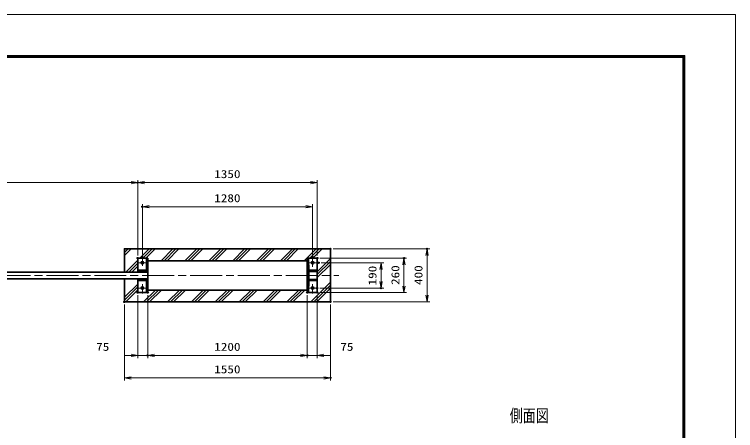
# Model space of a CAD drawing. Units: millimetres at full size, sheet at 1:20. Extents: x -5940 to 5940, y -4200 to 4200.
# Drawn here: x 517 to 5940, y 1067 to 4200 of the extents above; entities that cross this region are included whole.
import ezdxf
from ezdxf.enums import TextEntityAlignment as Align

# ---------------------------------------------------------------- set-up
doc = ezdxf.new("R2010")
doc.units = ezdxf.units.MM
doc.header["$LTSCALE"] = 20
doc.header["$PDMODE"] = 32
doc.header["$PDSIZE"] = 10
doc.linetypes.add('USER1', pattern=[18, 12, -1.5, 3, -1.5])
for name, color, linetype, lineweight in [('0-0_D-TTL', 7, 'Continuous', 18), ('0-1_軸線', 200, 'USER1', 15), ('0-2_寸法線', 4, 'Continuous', 18), ('0-3_0', 7, 'Continuous', 18), ('0-5_外形線', 7, 'Continuous', 35), ('0-C_ハッチング', 253, 'Continuous', 13)]:
    doc.layers.add(name, color=color, linetype=linetype, lineweight=lineweight)
doc.layers.add('0-4_Defpoints', color=7, linetype='Continuous')
doc.layers.add('0-F_文字', color=254, linetype='Continuous')
doc.styles.add('ＭＳ ゴシック', font='')
doc.styles.get('ＭＳ ゴシック').set_extended_font_data('MS Gothic')

# ---------------------------------------------------------------- blocks, each defined once
blk = doc.blocks.new('_Open')
at = {"layer": '0-3_0'}
blk.add_line((-20, 3.333), (0, 0), dxfattribs=at)
blk.add_lwpolyline([(-20, -3.333), (0, 0), (-20, 0)], dxfattribs=at)

msp = doc.modelspace()

# ---------------------------------------------------------------- linework, layer by layer
at = {"layer": '0-0_D-TTL'}
for points in [[(-5939.8, -4200.12), (5940.2, -4200.12), (5940.2, 4199.88), (-5939.8, 4199.88)], [(-5557.95, 3889.6), (5558.34, 3889.6), (5558.34, -3888.97), (-5557.95, -3888.97)], [(-5554.41, 3886.06), (5554.8, 3886.06), (5554.8, -3885.44), (-5554.41, -3885.44)], [(-5550.87, 3882.53), (5551.27, 3882.53), (5551.27, -3881.9), (-5550.87, -3881.9)], [(-5547.34, 3878.99), (5547.73, 3878.99), (5547.73, -3878.37), (-5547.34, -3878.37)], [(-5543.8, 3875.45), (5544.2, 3875.45), (5544.2, -3874.83), (-5543.8, -3874.83)]]:
    msp.add_lwpolyline(points, close=True, dxfattribs=at)
at = {"layer": '0-1_軸線'}
for p, q in [((1479.04, 2372.92), (1479.04, 2306.17)), ((2759.04, 2372.92), (2759.04, 2298.31)), ((1445.56, 2329.99), (1512.31, 2329.99)), ((2729.63, 2329.99), (2804.24, 2329.99)), ((-2841.99, 2234.99), (2955.58, 2234.99)), ((1441.63, 2139.99), (1516.24, 2139.99)), ((1479.04, 2168.73), (1479.04, 2098.04)), ((2717.85, 2139.99), (2792.46, 2139.99)), ((2759.04, 2168.73), (2759.04, 2098.04))]:
    msp.add_line(p, q, dxfattribs=at)
at = {"layer": '0-2_寸法線'}
for p, q in [((-2490.96, 2933.1), (1444.04, 2933.1)), ((1444.04, 2384.99), (1444.04, 2953.1)), ((1444.04, 2384.99), (1444.04, 2953.1)), ((2794.04, 2933.1), (1444.04, 2933.1)), ((2794.04, 2384.99), (2794.04, 2953.1)), ((1479.04, 2392.92), (1479.04, 2771.64)), ((2759.04, 2392.92), (2759.04, 2771.64)), ((2759.04, 2751.64), (1479.04, 2751.64)), ((2914.04, 2434.99), (3640.12, 2434.99)), ((3620.12, 2034.99), (3620.12, 2434.99)), ((2814.04, 2364.99), (3466.31, 2364.99)), ((3446.31, 2104.99), (3446.31, 2364.99)), ((2824.24, 2329.99), (3294.01, 2329.99)), ((3274.01, 2329.99), (3274.01, 2139.99)), ((2812.46, 2139.99), (3294.01, 2139.99)), ((1444.04, 2084.99), (1444.04, 1612.57)), ((1519.04, 2084.99), (1519.04, 1612.57)), ((1519.04, 2084.99), (1519.04, 1612.57)), ((2719.04, 2084.99), (2719.04, 1612.57)), ((2719.04, 2084.99), (2719.04, 1612.57)), ((2794.04, 2084.99), (2794.04, 1612.57)), ((2814.04, 2104.99), (3466.31, 2104.99)), ((1344.04, 2014.99), (1344.04, 1443.13)), ((2894.04, 2014.99), (2894.04, 1443.13)), ((2914.04, 2034.99), (3640.12, 2034.99)), ((1394.04, 1632.57), (1344.04, 1632.57)), ((1444.04, 1632.57), (1519.04, 1632.57)), ((1519.04, 1632.57), (2719.04, 1632.57)), ((1569.04, 1632.57), (1619.04, 1632.57)), ((2669.04, 1632.57), (2619.04, 1632.57)), ((2794.04, 1632.57), (2719.04, 1632.57)), ((2844.04, 1632.57), (2894.04, 1632.57)), ((1344.04, 1463.13), (2894.04, 1463.13))]:
    msp.add_line(p, q, dxfattribs=at)
at = {"layer": '0-4_Defpoints'}
for p in [(1444.04, 2933.1), (1479.04, 2751.64), (2894.04, 2434.99), (3620.12, 2434.99), (1444.04, 2364.99), (1479.04, 2372.92), (2759.04, 2372.92), (2794.04, 2364.99), (2794.04, 2364.99), (2804.24, 2329.99), (3446.31, 2364.99), (2792.46, 2139.99), (3274.01, 2139.99), (1444.04, 2104.99), (1519.04, 2104.99), (2719.04, 2104.99), (2794.04, 2104.99), (2794.04, 2104.99), (1344.04, 2034.99), (2894.04, 2034.99), (2894.04, 2034.99), (1519.04, 1632.57), (2719.04, 1632.57), (2719.04, 1632.57), (2894.04, 1463.13)]:
    msp.add_point(p, dxfattribs=at)
at = {"layer": '0-5_外形線'}
for p, q in [((1510.04, 2259.99), (1510.04, 2364.99)), ((1519.04, 2334.99), (1519.04, 2364.99)), ((2719.04, 2334.99), (2719.04, 2364.99)), ((2728.04, 2314.99), (2728.04, 2364.99)), ((1519.04, 2259.99), (-2480.96, 2259.99)), ((1444.04, 2273.99), (1510.04, 2273.99)), ((1444.04, 2264.99), (1510.04, 2264.99)), ((2731.04, 2273.99), (2794.04, 2273.99)), ((2731.04, 2264.99), (2794.04, 2264.99)), ((1519.04, 2209.99), (-2480.96, 2209.99)), ((1444.04, 2204.99), (1510.04, 2204.99)), ((1444.04, 2195.99), (1510.04, 2195.99)), ((1510.04, 2104.99), (1510.04, 2209.99)), ((2731.04, 2204.99), (2794.04, 2204.99)), ((2731.04, 2195.99), (2794.04, 2195.99)), ((1519.04, 2104.99), (1519.04, 2134.99)), ((2719.04, 2104.99), (2719.04, 2134.99)), ((2728.04, 2104.99), (2728.04, 2154.99))]:
    msp.add_line(p, q, dxfattribs=at)
for points in [[(2894.04, 2434.99), (1344.04, 2434.99), (1344.04, 2259.99)], [(1344.04, 2209.99), (1344.04, 2034.99), (2894.04, 2034.99), (2894.04, 2434.99)], [(1519.04, 2364.99), (1444.04, 2364.99), (1444.04, 2259.99)], [(2719.04, 2104.99), (2794.04, 2104.99), (2794.04, 2364.99), (2719.04, 2364.99)], [(1444.04, 2209.99), (1444.04, 2104.99), (1519.04, 2104.99)]]:
    msp.add_lwpolyline(points, dxfattribs=at)
for points in [[(2719.04, 2345.49), (1519.04, 2345.49), (1519.04, 2124.49), (2719.04, 2124.49)], [(2725.04, 2314.99), (2719.04, 2314.99), (2719.04, 2269.99), (2725.04, 2269.99)], [(2731.04, 2314.99), (2725.04, 2314.99), (2725.04, 2154.99), (2731.04, 2154.99)], [(2725.04, 2199.99), (2719.04, 2199.99), (2719.04, 2154.99), (2725.04, 2154.99)]]:
    msp.add_lwpolyline(points, close=True, dxfattribs=at)
for centre in [(1479.04, 2329.99), (2759.04, 2329.99), (1479.04, 2139.99), (2759.04, 2139.99)]:
    msp.add_circle(centre, 9.5, dxfattribs=at)
at = {"layer": '0-C_ハッチング'}
for p, q in [((1344.04, 2384.44), (1394.59, 2434.99)), ((1344.04, 2406.89), (1372.14, 2434.99)), ((1344.04, 2429.35), (1349.69, 2434.99)), ((1459.29, 2364.99), (1529.29, 2434.99)), ((1481.74, 2364.99), (1551.74, 2434.99)), ((1504.19, 2364.99), (1574.19, 2434.99)), ((1619.4, 2345.49), (1708.9, 2434.99)), ((1641.85, 2345.49), (1731.35, 2434.99)), ((1664.3, 2345.49), (1753.8, 2434.99)), ((1799, 2345.49), (1888.5, 2434.99)), ((1821.45, 2345.49), (1910.95, 2434.99)), ((1843.9, 2345.49), (1933.4, 2434.99)), ((1978.61, 2345.49), (2068.11, 2434.99)), ((2001.06, 2345.49), (2090.56, 2434.99)), ((2023.51, 2345.49), (2113.01, 2434.99)), ((2158.21, 2345.49), (2247.71, 2434.99)), ((2180.66, 2345.49), (2270.16, 2434.99)), ((2203.11, 2345.49), (2292.61, 2434.99)), ((2337.82, 2345.49), (2427.32, 2434.99)), ((2360.27, 2345.49), (2449.77, 2434.99)), ((2382.72, 2345.49), (2472.22, 2434.99)), ((2517.42, 2345.49), (2606.92, 2434.99)), ((2539.87, 2345.49), (2629.37, 2434.99)), ((2562.32, 2345.49), (2651.82, 2434.99)), ((2697.03, 2345.49), (2786.53, 2434.99)), ((2738.98, 2364.99), (2808.98, 2434.99)), ((2761.43, 2364.99), (2831.43, 2434.99)), ((1354.29, 2259.99), (1444.04, 2349.74)), ((2794.04, 2262.9), (2894.04, 2362.9)), ((2794.04, 2240.45), (2894.04, 2340.45)), ((1376.74, 2259.99), (1444.04, 2327.29)), ((1399.19, 2259.99), (1444.04, 2304.84)), ((2794.04, 2218), (2894.04, 2318)), ((1344.04, 2204.84), (1349.19, 2209.99)), ((1344.04, 2070.14), (1444.04, 2170.14)), ((2745.74, 2034.99), (2894.04, 2183.29)), ((1344.04, 2047.68), (1444.04, 2147.68)), ((1353.8, 2034.99), (1444.04, 2125.23)), ((1488.5, 2034.99), (1578, 2124.49)), ((1510.95, 2034.99), (1600.45, 2124.49)), ((1533.4, 2034.99), (1622.9, 2124.49)), ((1668.11, 2034.99), (1757.61, 2124.49)), ((1690.56, 2034.99), (1780.06, 2124.49)), ((1713.01, 2034.99), (1802.51, 2124.49)), ((1847.71, 2034.99), (1937.21, 2124.49)), ((1870.16, 2034.99), (1959.66, 2124.49)), ((1892.61, 2034.99), (1982.11, 2124.49)), ((2027.32, 2034.99), (2116.82, 2124.49)), ((2049.77, 2034.99), (2139.27, 2124.49)), ((2072.22, 2034.99), (2161.72, 2124.49)), ((2206.92, 2034.99), (2296.42, 2124.49)), ((2229.37, 2034.99), (2318.87, 2124.49)), ((2251.82, 2034.99), (2341.32, 2124.49)), ((2386.53, 2034.99), (2476.03, 2124.49)), ((2408.98, 2034.99), (2498.48, 2124.49)), ((2431.43, 2034.99), (2520.93, 2124.49)), ((2566.13, 2034.99), (2655.63, 2124.49)), ((2588.58, 2034.99), (2678.08, 2124.49)), ((2611.03, 2034.99), (2700.53, 2124.49)), ((2768.19, 2034.99), (2894.04, 2160.84)), ((2790.64, 2034.99), (2894.04, 2138.39))]:
    msp.add_line(p, q, dxfattribs=at)

# ---------------------------------------------------------------- block references
at = {"layer": '0-2_寸法線', "xscale": 2.5, "yscale": 2.5}
for p in [(1444.04, 2933.1), (2794.04, 2933.1), (2759.04, 2751.64), (1444.04, 1632.57), (2719.04, 1632.57), (2719.04, 1632.57), (2894.04, 1463.13)]:
    msp.add_blockref('_Open', p, dxfattribs=at)
for p, rotation in [((1444.04, 2933.1), 180), ((1479.04, 2751.64), 180), ((3620.12, 2434.99), 90), ((3446.31, 2364.99), 90), ((3274.01, 2329.99), 90), ((3274.01, 2139.99), 270), ((3446.31, 2104.99), 270), ((3620.12, 2034.99), 270), ((1519.04, 1632.57), 180), ((1519.04, 1632.57), 180), ((2794.04, 1632.57), 180), ((1344.04, 1463.13), 180)]:
    msp.add_blockref('_Open', p, dxfattribs=dict(at, rotation=rotation))

# ---------------------------------------------------------------- texts
at = {"layer": '0-2_寸法線', "color": 254, "style": 'ＭＳ ゴシック', "width": 1.2}
for s, p in [('1350', (2019.44, 2949.45)), ('1280', (2019.44, 2767.99)), ('75', (1131.58, 1648.91)), ('1200', (2019.44, 1648.91)), ('75', (2967.56, 1648.91)), ('1550', (2019.44, 1479.47))]:
    msp.add_text(s, height=60.56, dxfattribs=at).set_placement(p, align=Align.BOTTOM_LEFT)
for s, p in [('190', (3257.67, 2159.39)), ('260', (3429.97, 2162.99)), ('400', (3603.78, 2162.99))]:
    msp.add_text(s, height=60.56, rotation=90, dxfattribs=at).set_placement(p, align=Align.BOTTOM_LEFT)
at = {"layer": '0-F_文字', "style": 'ＭＳ ゴシック', "width": 0.75}
msp.add_text('側面図', height=96.19, dxfattribs=at).set_placement((4241.38, 1102.01), align=Align.BOTTOM_LEFT)

doc.saveas('drawing.dxf')
